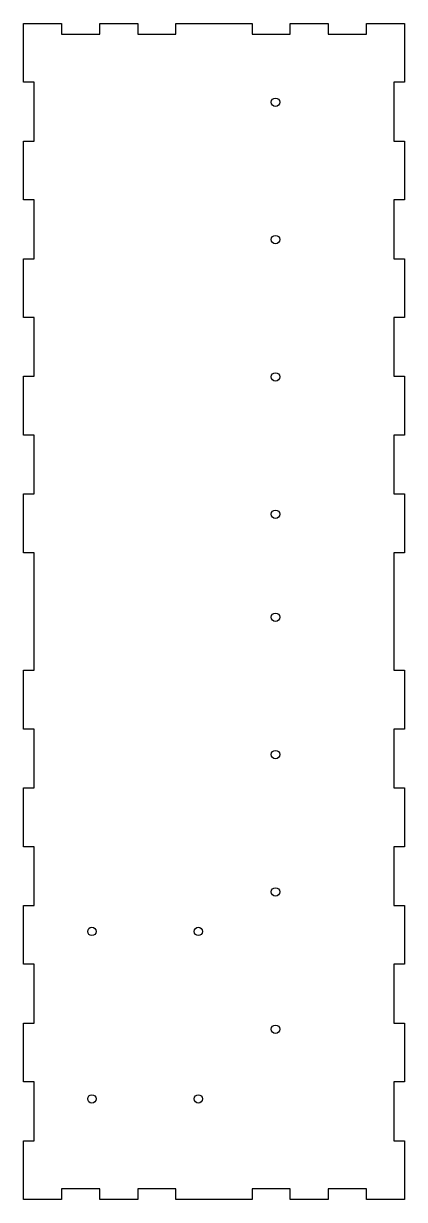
# Model space of a CAD drawing. Header units: millimetres. Extents: x -141 to 0, y 0 to 435.
import ezdxf

# ---------------------------------------------------------------- set-up
doc = ezdxf.new("R2010")
doc.units = ezdxf.units.MM
doc.layers.get('0').update_dxf_attribs({"linetype": 'CONTINUOUS'})

msp = doc.modelspace()

# ---------------------------------------------------------------- linework, layer by layer
msp.add_lwpolyline([(-56.4, 431), (-42.3, 431), (-42.3, 435), (-28.2, 435), (-28.2, 431), (-14.1, 431), (-14.1, 435), (0, 435), (0, 413.25), (-4, 413.25), (-4, 391.5), (0, 391.5), (0, 369.75), (-4, 369.75), (-4, 348), (0, 348), (0, 326.25), (-4, 326.25), (-4, 304.5), (0, 304.5), (0, 282.75), (-4, 282.75), (-4, 261), (0, 261), (0, 239.25), (-4, 239.25), (-4, 195.75), (0, 195.75), (0, 174), (-4, 174), (-4, 152.25), (0, 152.25), (0, 130.5), (-4, 130.5), (-4, 108.75), (0, 108.75), (0, 87), (-4, 87), (-4, 65.25), (0, 65.25), (0, 43.5), (-4, 43.5), (-4, 21.75), (0, 21.75), (0, 0), (-14.1, 0), (-14.1, 4), (-28.2, 4), (-28.2, 0), (-42.3, 0), (-42.3, 4), (-56.4, 4), (-56.4, 0), (-84.6, 0), (-84.6, 4), (-98.7, 4), (-98.7, 0), (-112.8, 0), (-112.8, 4), (-126.9, 4), (-126.9, 0), (-141, 0), (-141, 21.75), (-137, 21.75), (-137, 43.5), (-141, 43.5), (-141, 65.25), (-137, 65.25), (-137, 87), (-141, 87), (-141, 108.75), (-137, 108.75), (-137, 130.5), (-141, 130.5), (-141, 152.25), (-137, 152.25), (-137, 174), (-141, 174), (-141, 195.75), (-137, 195.75), (-137, 239.25), (-141, 239.25), (-141, 261), (-137, 261), (-137, 282.75), (-141, 282.75), (-141, 304.5), (-137, 304.5), (-137, 326.25), (-141, 326.25), (-141, 348), (-137, 348), (-137, 369.75), (-141, 369.75), (-141, 391.5), (-137, 391.5), (-137, 413.25), (-141, 413.25), (-141, 435), (-126.9, 435), (-126.9, 431), (-112.8, 431), (-112.8, 435), (-98.7, 435), (-98.7, 431), (-84.6, 431), (-84.6, 435), (-56.4, 435)], close=True)
for centre in [(-47.74, 405.87), (-47.74, 355.07), (-47.74, 304.27), (-47.74, 253.47), (-47.74, 215.37), (-47.74, 164.57), (-47.74, 113.77), (-115.68, 99.15), (-76.3, 99.15), (-47.74, 62.97), (-115.68, 37.2), (-76.31, 37.2)]:
    msp.add_circle(centre, 1.55)

doc.saveas('drawing.dxf')
